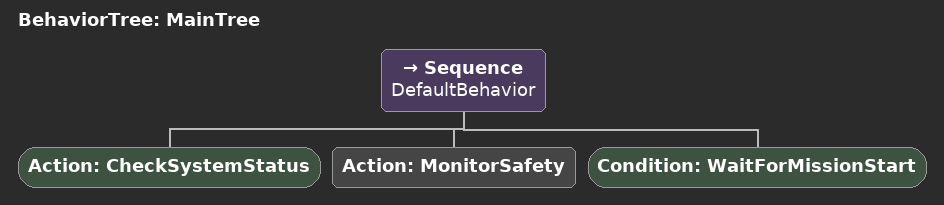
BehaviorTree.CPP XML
<?xml version="1.0"?>
<root main_tree_to_execute="MainTree">
    <BehaviorTree ID="MainTree">
        <Sequence name="DefaultBehavior">
            <!-- System Check -->
            <Action ID="CheckSystemStatus" />

            <!-- Safety Monitor -->
            <Action ID="MonitorSafety" />

            <!-- Wait for Mission Start -->
            <Condition ID="WaitForMissionStart" />
        </Sequence>
    </BehaviorTree>
</root>
